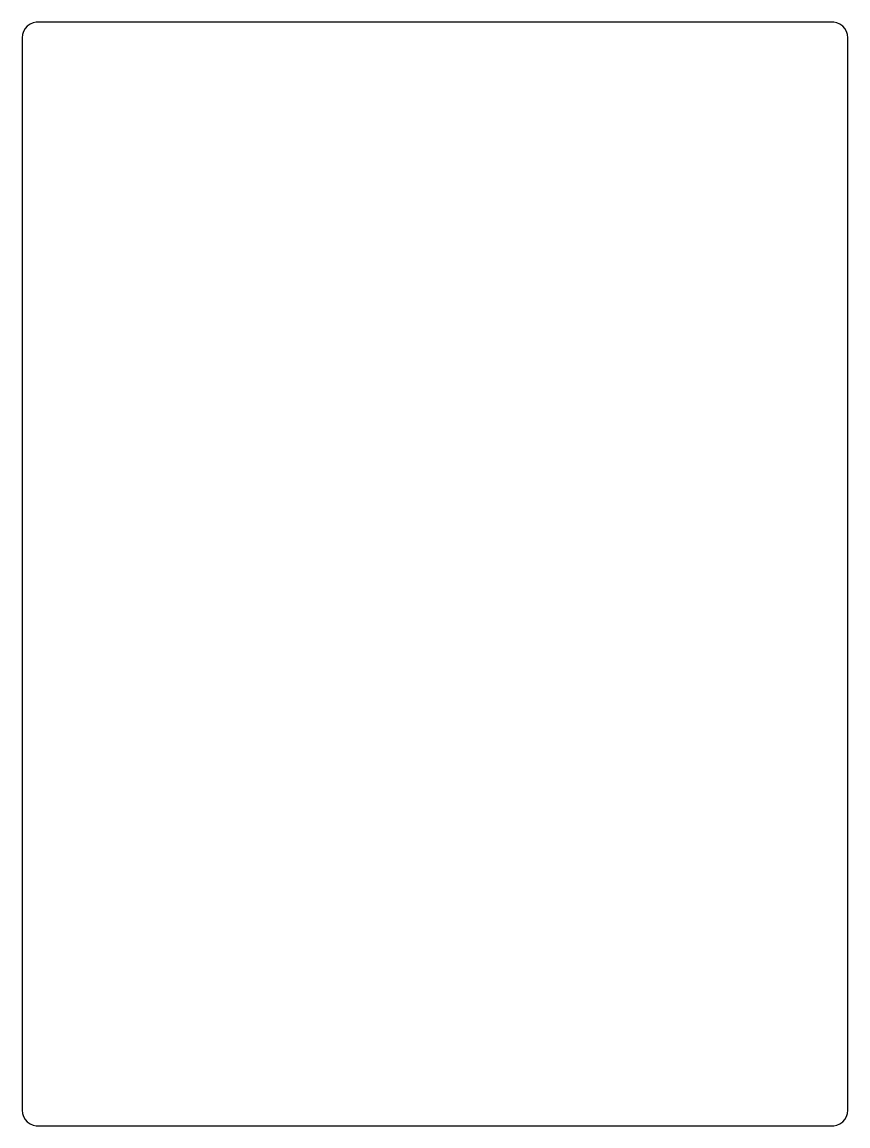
# Model space of a CAD drawing. Header units: metres. Extents: x -52 to 52, y -69 to 69.
import ezdxf

# ---------------------------------------------------------------- set-up
doc = ezdxf.new("R2010")
doc.units = ezdxf.units.M

msp = doc.modelspace()

# ---------------------------------------------------------------- linework, layer by layer
for p, q in [((-50.209, 69.489), (-50.618, 69.4021)), ((50.209, 69.489), (-50.209, 69.489)), ((50.618, 69.4021), (50.209, 69.489)), ((-51.8271, 68.3135), (-51.9563, 67.9158)), ((-51.618, 68.6756), (-51.8271, 68.3135)), ((-51.3383, 68.9863), (-51.618, 68.6756)), ((-51, 69.232), (-51.3383, 68.9863)), ((-50.618, 69.4021), (-51, 69.232)), ((51, 69.232), (50.618, 69.4021)), ((51.3383, 68.9863), (51, 69.232)), ((51.618, 68.6756), (51.3383, 68.9863)), ((51.8271, 68.3135), (51.618, 68.6756)), ((51.9563, 67.9158), (51.8271, 68.3135)), ((-51.9563, 67.9158), (-52, 67.5)), ((-52, 67.5), (-52, -67.5)), ((52, 67.5), (51.9563, 67.9158)), ((52, -67.5), (52, 67.5)), ((-52, -67.5), (-51.9563, -67.9158)), ((-51.9563, -67.9158), (-51.8271, -68.3135)), ((51.8271, -68.3135), (51.9563, -67.9158)), ((51.9563, -67.9158), (52, -67.5)), ((-51.8271, -68.3135), (-51.618, -68.6756)), ((-51.618, -68.6756), (-51.3383, -68.9863)), ((-51.3383, -68.9863), (-51, -69.232)), ((-51, -69.232), (-50.618, -69.4021)), ((-50.618, -69.4021), (-50.209, -69.489)), ((-50.209, -69.489), (50.209, -69.489)), ((50.209, -69.489), (50.618, -69.4021)), ((50.618, -69.4021), (51, -69.232)), ((51, -69.232), (51.3383, -68.9863)), ((51.3383, -68.9863), (51.618, -68.6756)), ((51.618, -68.6756), (51.8271, -68.3135))]:
    msp.add_line(p, q)

doc.saveas('drawing.dxf')
